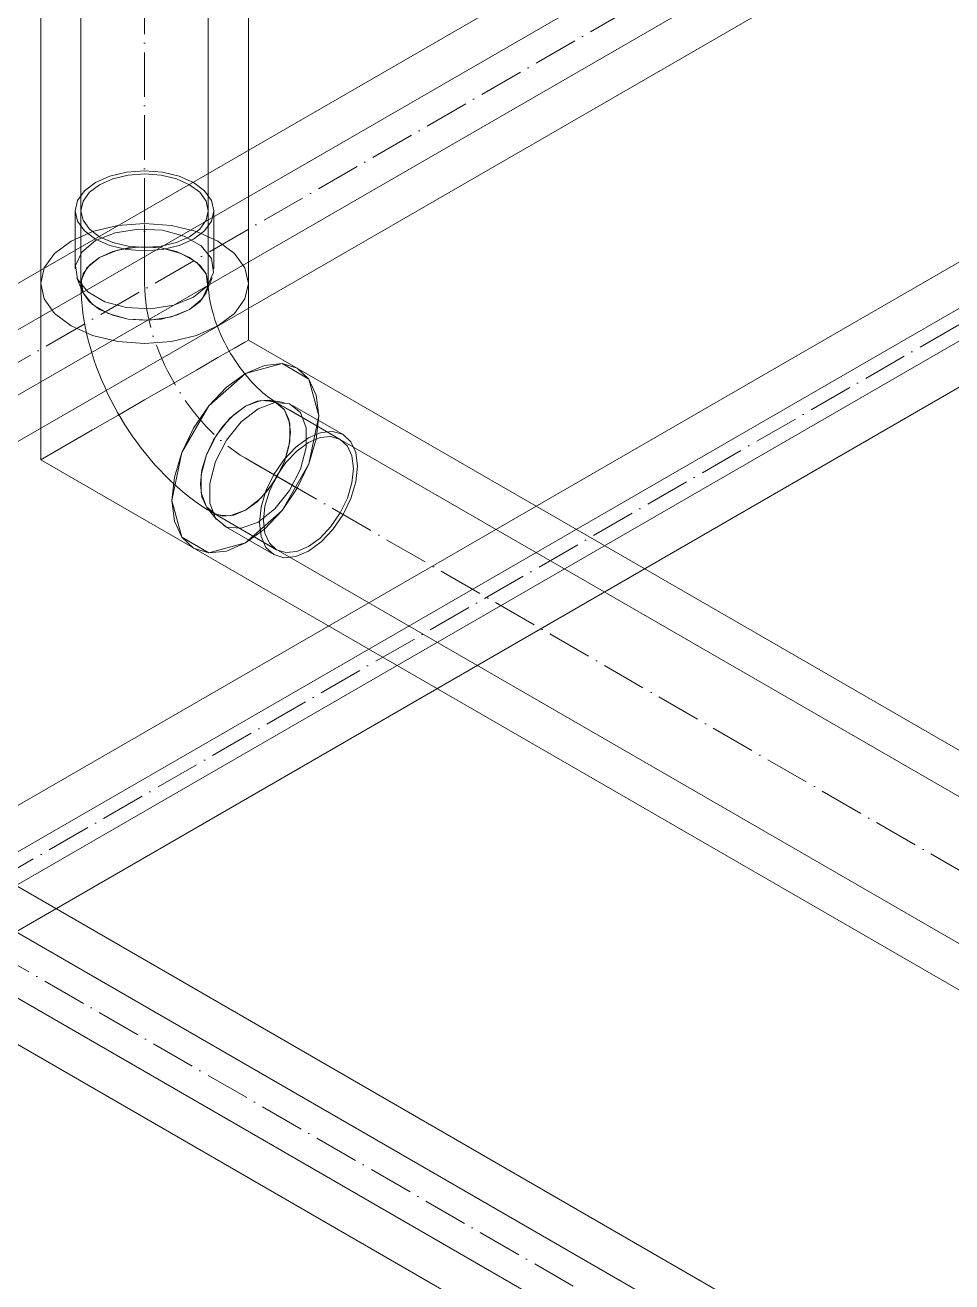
# Model space of a CAD drawing. Header units: millimetres. Extents: x -88595 to 880822, y -1054509 to -148035.
# Drawn here: x 377507.2 to 377715.1, y -314686.2 to -314404.3 of the extents above; entities that cross this region are included whole.
import ezdxf

# ---------------------------------------------------------------- set-up
doc = ezdxf.new("R2010")
doc.units = ezdxf.units.MM
doc.linetypes.add('$12$ADSK_Осевая', pattern=[14, 10, -2, 0, -2])
doc.linetypes.add('$13$ADSK_Осевая', pattern=[14, 10, -2, 0, -2])
for name, color, linetype, lineweight in [('Изоляция', 7, 'Continuous', 18), ('Трубопровод', 7, 'Continuous', 18), ('Трубопроводы', 7, 'Continuous', 18)]:
    doc.layers.add(name, color=color, linetype=linetype, lineweight=lineweight)

# ---------------------------------------------------------------- blocks, each defined once
blk = doc.blocks.new('$0$ADSK_МедьПайка_Отвод - Отвод медный под пайку двухраструбный-3268128-В_ОВ3_3')
at = {"layer": 'Трубопроводы', "color": 134, "true_color": 0x00a6a6}
for p, q in [((14948.95, 13523.65), (14948.95, 13510.59)), ((14950.22, 13523.65), (14950.22, 13510.59)), ((14978.79, 13510.59), (14978.79, 13523.65)), ((14980.06, 13510.59), (14980.06, 13523.65)), ((14949.34, 13508.57), (14950.58, 13505.47)), ((14950.22, 13510.59), (14950.22, 13507.32)), ((14978.42, 13505.47), (14979.66, 13508.57)), ((14978.79, 13507.32), (14978.79, 13510.59)), ((14995.79, 13480.63), (14992.48, 13481.11)), ((14997.1, 13478.87), (14994.27, 13480.5)), ((15009.05, 13473.43), (14997.73, 13479.97)), ((15008.41, 13472.33), (14997.1, 13478.87)), ((14978.56, 13457), (14980.63, 13454.38)), ((14979.99, 13455.76), (14982.81, 13454.12)), ((14982.18, 13453.02), (14993.49, 13446.49)), ((14982.81, 13454.12), (14994.13, 13447.59))]:
    blk.add_line(p, q, dxfattribs=at)
for points in [[(14975.5, 13517.3, 0), (14977.97, 13519.16, 0), (14979.53, 13521.33, 0), (14980.06, 13523.65, 0), (14979.53, 13525.97, 0), (14977.97, 13528.14, 0), (14975.5, 13530, 0), (14972.28, 13531.43, 0), (14968.53, 13532.33, 0), (14964.5, 13532.63, 0), (14960.47, 13532.33, 0), (14956.72, 13531.43, 0), (14953.5, 13530, 0)], [(14954.4, 13529.48, 0), (14957.36, 13530.79, 0), (14960.8, 13531.62, 0), (14964.5, 13531.9, 0), (14968.2, 13531.62, 0), (14971.64, 13530.79, 0), (14974.6, 13529.48, 0), (14976.87, 13527.77, 0), (14978.3, 13525.79, 0), (14978.79, 13523.65, 0), (14978.3, 13521.52, 0), (14976.87, 13519.53, 0), (14974.6, 13517.82, 0)], [(14953.5, 13530, 0), (14951.03, 13528.14, 0), (14949.48, 13525.97, 0), (14948.95, 13523.65, 0), (14949.48, 13521.33, 0), (14951.03, 13519.16, 0), (14953.5, 13517.3, 0), (14956.72, 13515.87, 0), (14960.47, 13514.98, 0), (14964.5, 13514.67, 0), (14968.53, 13514.98, 0), (14972.28, 13515.87, 0), (14975.5, 13517.3, 0)], [(14974.6, 13517.82, 0), (14971.64, 13516.51, 0), (14968.2, 13515.68, 0), (14964.5, 13515.4, 0), (14960.8, 13515.68, 0), (14957.36, 13516.51, 0), (14954.4, 13517.82, 0), (14952.13, 13519.53, 0), (14950.7, 13521.52, 0), (14950.22, 13523.65, 0), (14950.7, 13525.79, 0), (14952.13, 13527.77, 0), (14954.4, 13529.48, 0)], [(14953.5, 13516.94, 0), (14957.92, 13518.72, 0), (14963.14, 13519.53, 0), (14968.52, 13519.26, 0), (14973.42, 13517.94, 0), (14977.24, 13515.74, 0), (14979.52, 13512.91, 0), (14980, 13509.8, 0), (14978.6, 13506.79, 0), (14975.5, 13504.24, 0)], [(14975.5, 13504.24, 0), (14971.07, 13502.45, 0), (14965.86, 13501.64, 0), (14960.47, 13501.91, 0), (14955.58, 13503.23, 0), (14951.76, 13505.44, 0), (14949.47, 13508.26, 0), (14949, 13511.37, 0), (14950.4, 13514.38, 0), (14953.5, 13516.94, 0)], [(14974.6, 13501.49, 0), (14976.87, 13503.2, 0), (14978.3, 13505.19, 0), (14978.79, 13507.32, 0), (14978.3, 13509.46, 0), (14976.87, 13511.44, 0), (14974.6, 13513.15, 0), (14971.64, 13514.46, 0), (14968.2, 13515.29, 0), (14964.5, 13515.57, 0), (14960.8, 13515.29, 0), (14957.36, 13514.46, 0), (14954.4, 13513.15, 0)], [(14974.6, 13501.49, 0), (14977.45, 13503.84, 0), (14978.73, 13506.6, 0), (14978.3, 13509.46, 0), (14976.2, 13512.05, 0), (14972.69, 13514.08, 0), (14968.2, 13515.29, 0), (14963.25, 13515.54, 0), (14958.46, 13514.79, 0), (14954.4, 13513.15, 0)], [(14954.4, 13513.15, 0), (14952.13, 13511.44, 0), (14950.7, 13509.46, 0), (14950.22, 13507.32, 0), (14950.7, 13505.19, 0), (14952.13, 13503.2, 0), (14954.4, 13501.49, 0), (14957.36, 13500.18, 0), (14960.8, 13499.35, 0), (14964.5, 13499.07, 0), (14968.2, 13499.35, 0), (14971.64, 13500.18, 0), (14974.6, 13501.49, 0)], [(14954.4, 13513.15, 0), (14951.55, 13510.81, 0), (14950.27, 13508.04, 0), (14950.7, 13505.19, 0), (14952.8, 13502.59, 0), (14956.31, 13500.57, 0), (14960.8, 13499.35, 0), (14965.74, 13499.1, 0), (14970.54, 13499.85, 0), (14974.6, 13501.49, 0)], [(14979.99, 13455.76, 0), (14978.66, 13456.55, 0), (14977.37, 13457.39, 0), (14976.1, 13458.27, 0), (14974.85, 13459.19, 0), (14973.63, 13460.15, 0), (14972.44, 13461.15, 0), (14971.26, 13462.19, 0), (14970.12, 13463.26, 0), (14969, 13464.36, 0), (14967.9, 13465.5, 0), (14966.83, 13466.67, 0), (14965.79, 13467.87, 0), (14964.77, 13469.1, 0), (14963.78, 13470.35, 0), (14962.82, 13471.64, 0), (14961.89, 13472.94, 0), (14960.99, 13474.27, 0), (14960.11, 13475.62, 0), (14959.27, 13477, 0), (14958.46, 13478.39, 0), (14957.69, 13479.8, 0), (14956.94, 13481.22, 0), (14956.23, 13482.67, 0), (14955.56, 13484.12, 0), (14954.92, 13485.59, 0), (14954.32, 13487.07, 0), (14953.75, 13488.56, 0), (14953.23, 13490.06, 0), (14952.74, 13491.57, 0), (14952.29, 13493.09, 0), (14951.88, 13494.61, 0), (14951.51, 13496.14, 0), (14951.19, 13497.67, 0), (14950.91, 13499.21, 0), (14950.68, 13500.74, 0), (14950.49, 13502.28, 0), (14950.35, 13503.82, 0), (14950.26, 13505.36, 0), (14950.22, 13506.9, 0), (14950.22, 13507.32, 0)], [(14994.27, 13480.5, 0), (14993.78, 13480.79, 0), (14993.27, 13481.12, 0), (14992.74, 13481.49, 0), (14992.19, 13481.9, 0), (14991.63, 13482.34, 0), (14991.06, 13482.81, 0), (14990.49, 13483.32, 0), (14989.9, 13483.87, 0), (14989.32, 13484.45, 0), (14988.73, 13485.05, 0), (14988.15, 13485.69, 0), (14987.57, 13486.36, 0), (14987, 13487.05, 0), (14986.44, 13487.76, 0), (14985.88, 13488.5, 0), (14985.34, 13489.26, 0), (14984.81, 13490.04, 0), (14984.3, 13490.83, 0), (14983.8, 13491.64, 0), (14983.33, 13492.46, 0), (14982.87, 13493.29, 0), (14982.43, 13494.13, 0), (14982.02, 13494.98, 0), (14981.62, 13495.83, 0), (14981.25, 13496.67, 0), (14980.91, 13497.52, 0), (14980.59, 13498.36, 0), (14980.3, 13499.2, 0), (14980.03, 13500.03, 0), (14979.79, 13500.84, 0), (14979.57, 13501.64, 0), (14979.39, 13502.42, 0), (14979.22, 13503.18, 0), (14979.09, 13503.92, 0), (14978.98, 13504.64, 0), (14978.9, 13505.32, 0), (14978.84, 13505.97, 0), (14978.8, 13506.59, 0), (14978.79, 13507.17, 0), (14978.79, 13507.32, 0)], [(14987.13, 13479.79, 0), (14984.51, 13477.89, 0), (14982.08, 13475.31, 0), (14979.99, 13472.25, 0), (14978.38, 13468.91, 0), (14977.37, 13465.51, 0), (14977.03, 13462.3, 0), (14977.37, 13459.48, 0), (14978.38, 13457.25, 0), (14979.99, 13455.76, 0), (14982.08, 13455.11, 0), (14984.51, 13455.35, 0), (14987.13, 13456.47, 0)], [(14987.13, 13479.79, 0), (14983.67, 13477.09, 0), (14980.63, 13473.31, 0), (14978.38, 13468.91, 0), (14977.18, 13464.41, 0), (14977.18, 13460.36, 0), (14978.38, 13457.25, 0), (14980.64, 13455.44, 0), (14983.67, 13455.17, 0), (14987.13, 13456.47, 0)], [(14987.13, 13456.47, 0), (14989.74, 13458.37, 0), (14992.18, 13460.94, 0), (14994.27, 13464, 0), (14995.88, 13467.35, 0), (14996.88, 13470.74, 0), (14997.23, 13473.96, 0), (14996.88, 13476.78, 0), (14995.88, 13479.01, 0), (14994.27, 13480.5, 0), (14992.18, 13481.15, 0), (14989.74, 13480.9, 0), (14987.13, 13479.79, 0)], [(14987.13, 13456.47, 0), (14990.58, 13459.16, 0), (14993.62, 13462.94, 0), (14995.87, 13467.35, 0), (14997.07, 13471.84, 0), (14997.08, 13475.9, 0), (14995.88, 13479.01, 0), (14993.62, 13480.81, 0), (14990.58, 13481.08, 0), (14987.13, 13479.79, 0)], [(14989.96, 13479.2, 0), (14993.72, 13480.6, 0), (14997.02, 13480.31, 0), (14999.48, 13478.35, 0), (15000.79, 13474.96, 0), (15000.79, 13470.55, 0), (14999.48, 13465.65, 0), (14997.03, 13460.85, 0), (14993.72, 13456.73, 0), (14989.96, 13453.8, 0)], [(14989.96, 13453.8, 0), (14986.19, 13452.39, 0), (14982.89, 13452.68, 0), (14980.43, 13454.65, 0), (14979.12, 13458.04, 0), (14979.12, 13462.45, 0), (14980.43, 13467.35, 0), (14982.89, 13472.15, 0), (14986.2, 13476.26, 0), (14989.96, 13479.2, 0)], [(15001.27, 13447.26, 0), (15004.12, 13449.34, 0), (15006.77, 13452.14, 0), (15009.05, 13455.47, 0), (15010.8, 13459.11, 0), (15011.89, 13462.81, 0), (15012.27, 13466.31, 0), (15011.89, 13469.38, 0), (15010.8, 13471.81, 0), (15009.05, 13473.43, 0), (15006.77, 13474.14, 0), (15004.12, 13473.88, 0), (15001.27, 13472.66, 0)], [(15001.27, 13472.66, 0), (14998.42, 13470.59, 0), (14995.77, 13467.79, 0), (14993.49, 13464.45, 0), (14991.74, 13460.81, 0), (14990.65, 13457.12, 0), (14990.27, 13453.61, 0), (14990.65, 13450.54, 0), (14991.74, 13448.11, 0), (14993.49, 13446.49, 0), (14995.77, 13445.79, 0), (14998.42, 13446.05, 0), (15001.27, 13447.26, 0)], [(15001.27, 13448.3, 0), (14998.66, 13447.19, 0), (14996.22, 13446.95, 0), (14994.13, 13447.59, 0), (14992.52, 13449.08, 0), (14991.51, 13451.31, 0), (14991.17, 13454.13, 0), (14991.51, 13457.35, 0), (14992.52, 13460.75, 0), (14994.13, 13464.09, 0), (14996.22, 13467.15, 0), (14998.66, 13469.72, 0), (15001.27, 13471.63, 0)], [(15001.27, 13471.63, 0), (15003.88, 13472.74, 0), (15006.32, 13472.98, 0), (15008.41, 13472.33, 0), (15010.02, 13470.85, 0), (15011.03, 13468.62, 0), (15011.37, 13465.8, 0), (15011.03, 13462.58, 0), (15010.02, 13459.18, 0), (15008.41, 13455.84, 0), (15006.32, 13452.78, 0), (15003.88, 13450.21, 0), (15001.27, 13448.3, 0)]]:
    blk.add_polyline3d(points, dxfattribs=at)

msp = doc.modelspace()

# ---------------------------------------------------------------- linework, layer by layer
at = {"layer": 'Изоляция', "color": 134, "true_color": 0x00a6a6}
for p, q in [((377510.68, -313000.39), (377510.68, -314501.81)), ((377557.25, -314474.92), (377557.25, -313000.39)), ((377674.35, -314364.77), (377382.14, -314533.47)), ((377397.49, -314560.06), (377689.7, -314391.35)), ((378071.36, -314771.75), (377557.25, -314474.92)), ((377510.68, -314501.81), (378071.36, -314825.52))]:
    msp.add_line(p, q, dxfattribs=at)
at = {"layer": 'Изоляция', "color": 190, "true_color": 0x8000ff}
for p, q in [((377806.58, -314405.49), (377421, -314628.1)), ((377433.18, -314649.19), (377818.76, -314426.58)), ((378009.2, -314888.32), (377445.99, -314563.15)), ((377430.64, -314589.73), (377993.85, -314914.9))]:
    msp.add_line(p, q, dxfattribs=at)
at = {"layer": 'Изоляция', "color": 134, "true_color": 0x00a6a6}
for points in [[(377550.43, -314452.73, 0), (377545.6, -314450.6, 0), (377539.99, -314449.25, 0), (377533.96, -314448.8, 0), (377527.94, -314449.25, 0), (377522.32, -314450.6, 0), (377517.5, -314452.73, 0)], [(377517.5, -314452.73, 0), (377522.32, -314450.6, 0), (377527.94, -314449.25, 0), (377533.96, -314448.8, 0), (377539.99, -314449.25, 0), (377545.6, -314450.6, 0), (377550.43, -314452.73, 0)], [(377517.5, -314452.73, 0), (377513.8, -314455.52, 0), (377511.47, -314458.76, 0), (377510.68, -314462.24, 0), (377511.47, -314465.72, 0), (377513.8, -314468.96, 0), (377517.5, -314471.75, 0)], [(377517.5, -314471.75, 0), (377513.8, -314468.96, 0), (377511.47, -314465.72, 0), (377510.68, -314462.24, 0), (377511.47, -314458.76, 0), (377513.8, -314455.52, 0), (377517.5, -314452.73, 0)], [(377550.43, -314471.75, 0), (377554.13, -314468.96, 0), (377556.45, -314465.72, 0), (377557.25, -314462.24, 0), (377556.45, -314458.76, 0), (377554.13, -314455.52, 0), (377550.43, -314452.73, 0)], [(377550.43, -314452.73, 0), (377554.13, -314455.52, 0), (377556.45, -314458.76, 0), (377557.25, -314462.24, 0), (377556.45, -314465.72, 0), (377554.13, -314468.96, 0), (377550.43, -314471.75, 0)], [(377517.5, -314471.75, 0), (377522.32, -314473.88, 0), (377527.94, -314475.23, 0), (377533.96, -314475.68, 0), (377539.99, -314475.23, 0), (377545.6, -314473.88, 0), (377550.43, -314471.75, 0)], [(377550.43, -314471.75, 0), (377545.6, -314473.88, 0), (377539.99, -314475.23, 0), (377533.96, -314475.68, 0), (377527.94, -314475.23, 0), (377522.32, -314473.88, 0), (377517.5, -314471.75, 0)], [(377550.43, -314478.86, 0), (377554.13, -314476.73, 0), (377556.45, -314475.38, 0), (377557.25, -314474.92, 0), (377556.45, -314475.38, 0), (377554.13, -314476.73, 0), (377550.43, -314478.86, 0)], [(377517.5, -314497.87, 0), (377522.32, -314495.09, 0), (377527.94, -314491.85, 0), (377533.96, -314488.37, 0), (377539.99, -314484.89, 0), (377545.6, -314481.65, 0), (377550.43, -314478.86, 0)], [(377550.43, -314478.86, 0), (377545.6, -314481.65, 0), (377539.99, -314484.89, 0), (377533.96, -314488.37, 0), (377527.94, -314491.85, 0), (377522.32, -314495.09, 0), (377517.5, -314497.87, 0)], [(377556.59, -314482.42, 0), (377560.85, -314480.61, 0), (377564.82, -314480.21, 0), (377568.23, -314481.27, 0), (377570.85, -314483.69, 0), (377572.49, -314487.33, 0), (377573.05, -314491.93, 0)], [(377573.05, -314491.93, 0), (377570.85, -314483.69, 0), (377564.82, -314480.21, 0), (377556.59, -314482.42, 0)], [(377540.12, -314510.94, 0), (377540.69, -314505.69, 0), (377542.33, -314500.16, 0), (377544.95, -314494.71, 0), (377548.36, -314489.72, 0), (377552.33, -314485.53, 0), (377556.59, -314482.42, 0)], [(377556.59, -314482.42, 0), (377548.36, -314489.72, 0), (377542.33, -314500.16, 0), (377540.12, -314510.94, 0)], [(377573.05, -314491.93, 0), (377572.49, -314497.17, 0), (377570.85, -314502.71, 0), (377568.23, -314508.15, 0), (377564.82, -314513.14, 0), (377560.85, -314517.34, 0), (377556.59, -314520.44, 0)], [(377556.59, -314520.44, 0), (377564.82, -314513.14, 0), (377570.85, -314502.71, 0), (377573.05, -314491.93, 0)], [(377517.5, -314497.87, 0), (377513.8, -314500.01, 0), (377511.47, -314501.35, 0), (377510.68, -314501.81, 0), (377511.47, -314501.35, 0), (377513.8, -314500.01, 0), (377517.5, -314497.87, 0)], [(377556.59, -314520.44, 0), (377552.33, -314522.26, 0), (377548.36, -314522.65, 0), (377544.95, -314521.6, 0), (377542.33, -314519.17, 0), (377540.69, -314515.53, 0), (377540.12, -314510.94, 0)], [(377540.12, -314510.94, 0), (377542.33, -314519.17, 0), (377548.36, -314522.65, 0), (377556.59, -314520.44, 0)]]:
    msp.add_polyline3d(points, dxfattribs=at)
at = {"layer": 'Трубопровод', "color": 134, "true_color": 0x00a6a6}
for p, q in [((377519.68, -313000.39), (377519.68, -314462.24)), ((377548.25, -314462.24), (377548.25, -313000.39)), ((377678.85, -314372.56), (377386.64, -314541.27)), ((377392.99, -314552.27), (377685.2, -314383.56)), ((378055.88, -314773.2), (377563.73, -314489.06)), ((377549.45, -314513.8), (378041.59, -314797.94))]:
    msp.add_line(p, q, dxfattribs=at)
at = {"layer": 'Трубопровод', "color": 134, "linetype": '$12$ADSK_Осевая', "true_color": 0x00a6a6}
for p, q in [((377533.96, -313000.39), (377533.96, -314462.24)), ((377533.96, -313000.39), (377533.96, -314462.24)), ((377389.81, -314546.77), (377682.02, -314378.06)), ((377389.81, -314546.77), (377682.02, -314378.06)), ((378048.74, -314785.57), (377556.59, -314501.43)), ((378048.74, -314785.57), (377556.59, -314501.43))]:
    msp.add_line(p, q, dxfattribs=at)
at = {"layer": 'Трубопровод', "color": 190, "true_color": 0x8000ff}
for p, q in [((377811.08, -314413.28), (377425.5, -314635.9)), ((377428.68, -314641.4), (377814.26, -314418.78)), ((378004.7, -314896.11), (377441.49, -314570.94)), ((377435.14, -314581.94), (377998.35, -314907.11))]:
    msp.add_line(p, q, dxfattribs=at)
at = {"layer": 'Трубопровод', "color": 190, "linetype": '$12$ADSK_Осевая', "true_color": 0x8000ff}
for p, q in [((377427.09, -314638.65), (377812.67, -314416.03)), ((377427.09, -314638.65), (377812.67, -314416.03)), ((377438.32, -314576.44), (378001.53, -314901.61)), ((377438.32, -314576.44), (378001.53, -314901.61))]:
    msp.add_line(p, q, dxfattribs=at)
at = {"layer": 'Трубопровод', "color": 134, "true_color": 0x00a6a6}
for points in [[(377523.86, -314468.07, 0), (377521.59, -314466.36, 0), (377520.16, -314464.37, 0), (377519.68, -314462.24, 0), (377520.16, -314460.11, 0), (377521.59, -314458.12, 0), (377523.86, -314456.41, 0)], [(377523.86, -314456.41, 0), (377526.82, -314455.1, 0), (377530.26, -314454.27, 0), (377533.96, -314453.99, 0), (377537.66, -314454.27, 0), (377541.1, -314455.1, 0), (377544.06, -314456.41, 0)], [(377544.06, -314456.41, 0), (377546.33, -314458.12, 0), (377547.76, -314460.11, 0), (377548.25, -314462.24, 0), (377547.76, -314464.37, 0), (377546.33, -314466.36, 0), (377544.06, -314468.07, 0)], [(377544.06, -314468.07, 0), (377541.1, -314469.38, 0), (377537.66, -314470.21, 0), (377533.96, -314470.49, 0), (377530.26, -314470.21, 0), (377526.82, -314469.38, 0), (377523.86, -314468.07, 0)], [(377546.49, -314507.26, 0), (377546.83, -314504.05, 0), (377547.84, -314500.65, 0), (377549.45, -314497.31, 0), (377551.54, -314494.25, 0), (377553.97, -314491.68, 0), (377556.59, -314489.77, 0)], [(377556.59, -314489.77, 0), (377559.2, -314488.66, 0), (377561.64, -314488.42, 0), (377563.73, -314489.06, 0), (377565.34, -314490.55, 0), (377566.35, -314492.78, 0), (377566.69, -314495.6, 0)], [(377566.69, -314495.6, 0), (377566.35, -314498.82, 0), (377565.34, -314502.21, 0), (377563.73, -314505.56, 0), (377561.64, -314508.62, 0), (377559.2, -314511.19, 0), (377556.59, -314513.1, 0)], [(377556.59, -314513.1, 0), (377553.97, -314514.21, 0), (377551.54, -314514.45, 0), (377549.45, -314513.8, 0), (377547.84, -314512.31, 0), (377546.83, -314510.08, 0), (377546.49, -314507.26, 0)]]:
    msp.add_polyline3d(points, dxfattribs=at)
at = {"layer": 'Трубопроводы', "color": 134, "linetype": '$12$ADSK_Осевая', "true_color": 0x00a6a6}
for p, q in [((377533.96, -314458.97), (377533.96, -314445.91)), ((377533.96, -314462.24), (377533.96, -314458.97)), ((377556.59, -314501.43), (377559.42, -314503.06)), ((377559.42, -314503.06), (377570.73, -314509.6))]:
    msp.add_line(p, q, dxfattribs=at)
at = {"layer": 'Трубопроводы', "color": 134, "linetype": '$13$ADSK_Осевая', "true_color": 0x00a6a6}
msp.add_ellipse((377556.59, -314475.3), major_axis=(-16, 27.71), ratio=0.57735, start_param=0.785398, end_param=2.356194, dxfattribs=at)

# ---------------------------------------------------------------- block references
at = {"layer": 'Трубопроводы', "color": 134, "true_color": 0x00a6a6}
msp.add_blockref('$0$ADSK_МедьПайка_Отвод - Отвод медный под пайку двухраструбный-3268128-В_ОВ3_3', (362569.46, -327969.56), dxfattribs=at)

doc.saveas('drawing.dxf')
